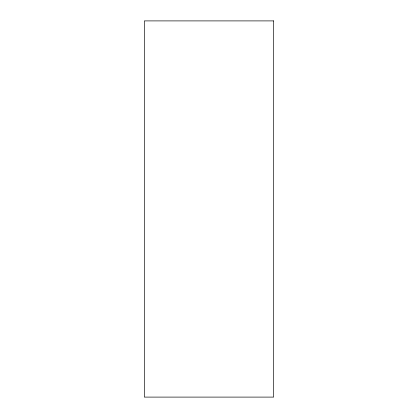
<?xml version="1.0" encoding="UTF-8"?>
<svg xmlns="http://www.w3.org/2000/svg" width="418" height="418" viewBox="0 0 418 418"><rect width="100%" height="100%" fill="white"/><g stroke="black" fill="none" stroke-linecap="round" stroke-linejoin="round"><path stroke-width="0.63" d="M273.659 20.9L144.341 20.9L144.341 397.1L273.659 397.1L273.659 20.9"/></g></svg>
